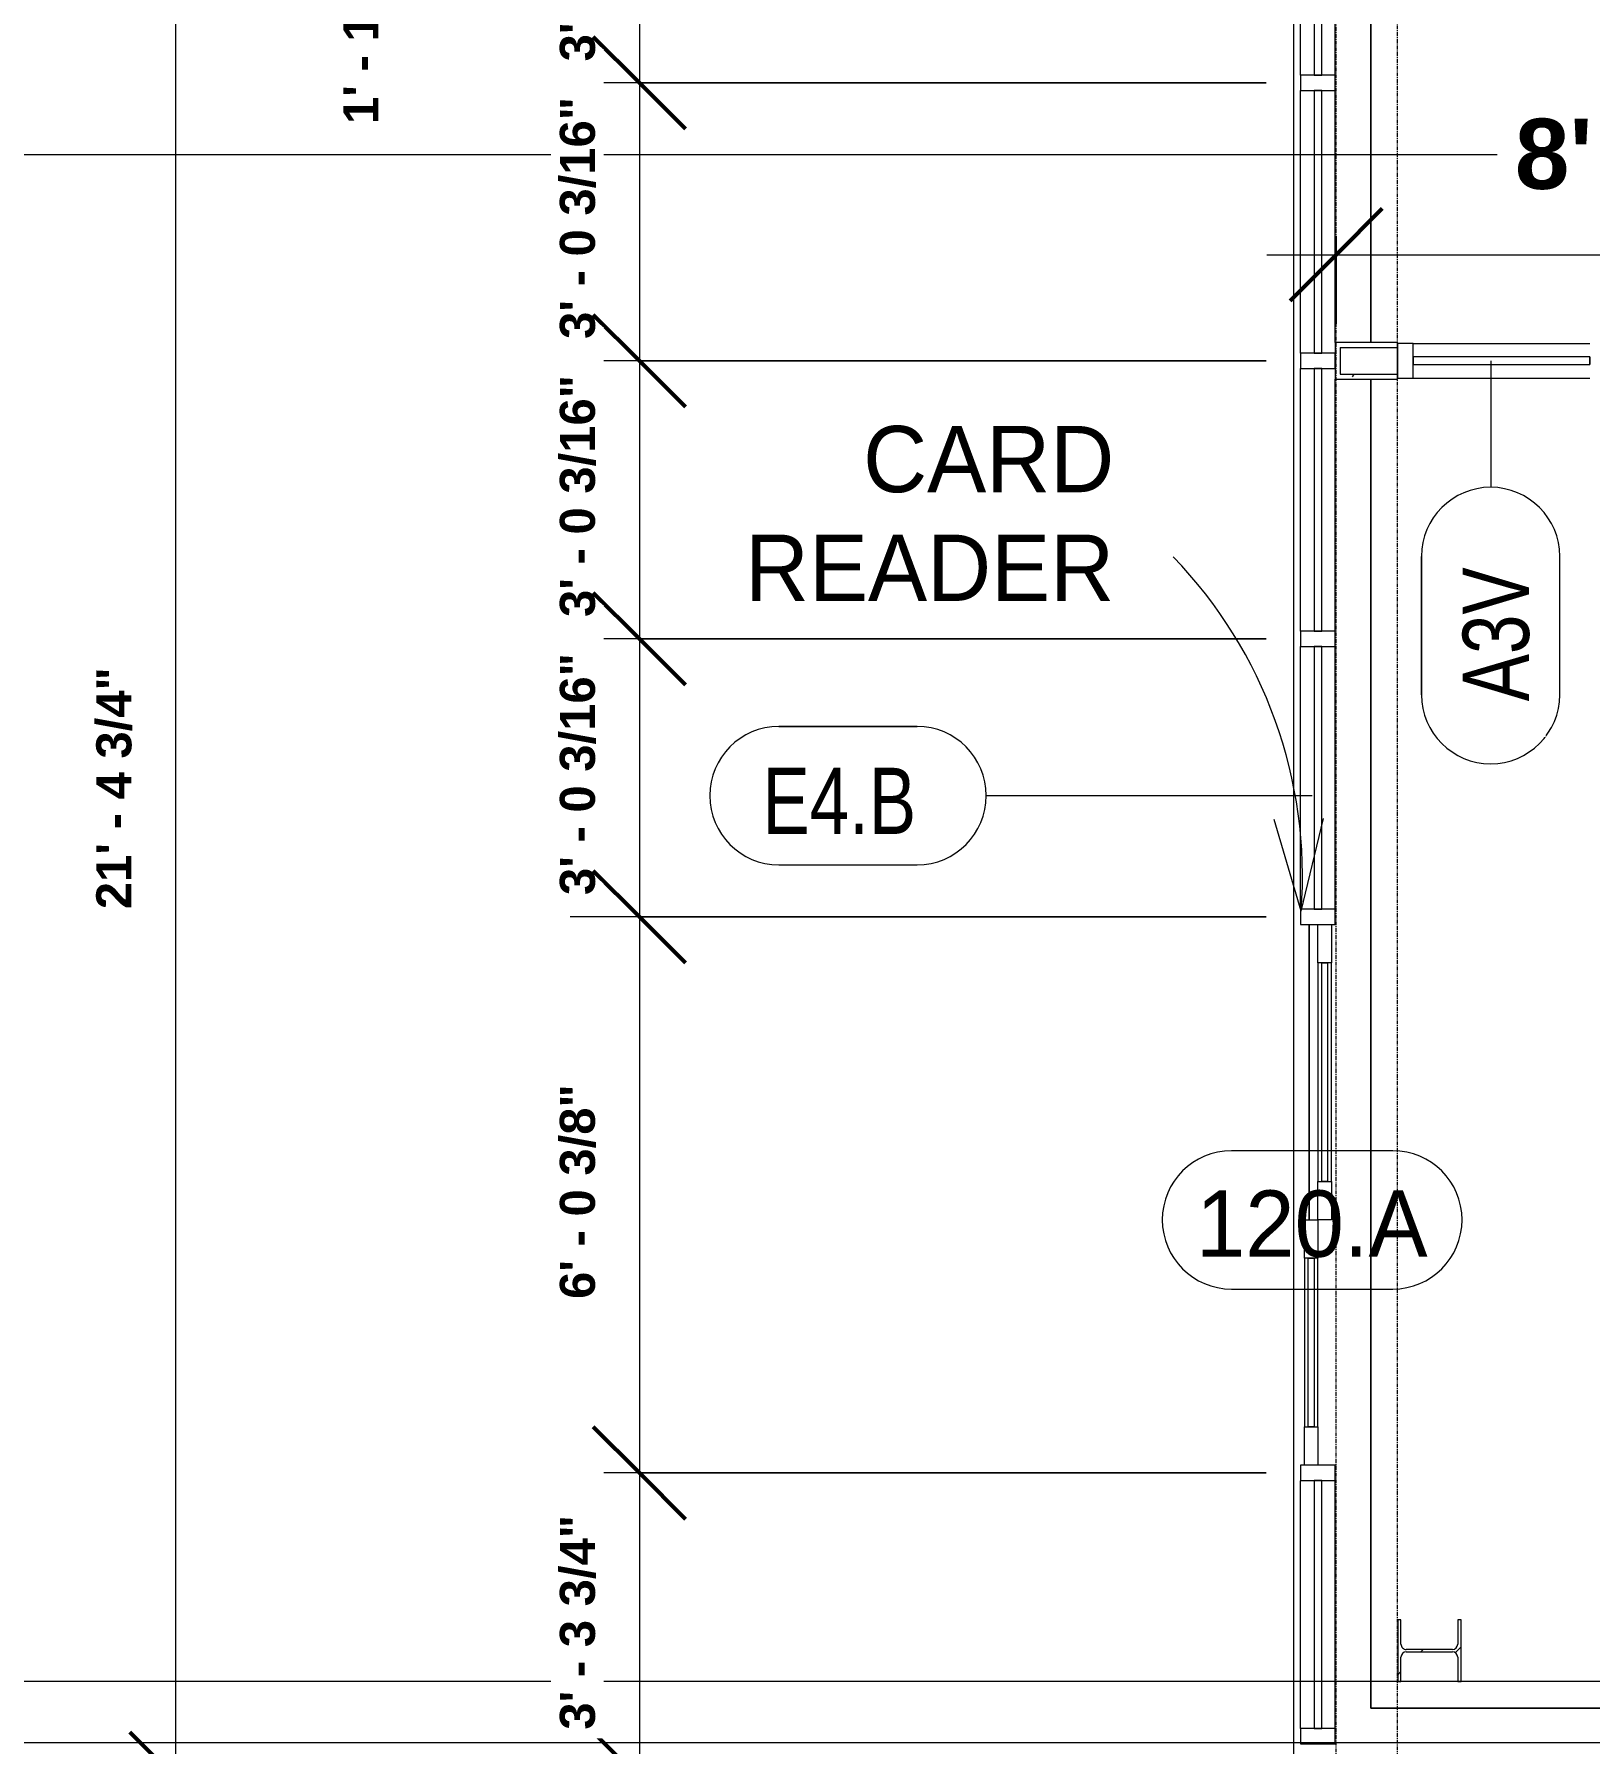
# Model space of a CAD drawing. Header units: inches. Extents: x 21592 to 24810, y -23179 to -20467.
# Drawn here: x 21892.2 to 22094.6, y -22795.4 to -22572.9 of the extents above; entities that cross this region are included whole.
import ezdxf

# ---------------------------------------------------------------- set-up
doc = ezdxf.new("R2010")
doc.units = ezdxf.units.IN
doc.header["$MEASUREMENT"] = 0
doc.linetypes.add('Grid Line 1_2_', pattern=[0.875, 0.5, -0.125, 0.125, -0.125])
for name, color, linetype, lineweight in [('A-ANNO-DIMS', 211, 'Continuous', 9), ('A-ANNO-DIMS-96', 211, 'Continuous', 9), ('A-DOOR', 31, 'Continuous', 20), ('A-DOOR-IDEN', 31, 'Continuous', 9), ('A-FLOR', 192, 'Continuous', 20), ('A-GLAZ-CURT', 52, 'Continuous', 20), ('A-GLAZ-CWMG', 51, 'Continuous', 20), ('A-WALL', 113, 'Continuous', 20), ('A-WALL-IDEN', 211, 'Continuous', 9), ('A-WALL-PATT', 111, 'Continuous', 50), ('C-TOPO', 7, 'Continuous', 20), ('G-ANNO-SYMB', 111, 'Continuous', 9), ('G-ANNO-TEXT', 231, 'Continuous', 9), ('I-WALL', 2, 'Continuous', 20), ('L-SITE-WALL', 31, 'Continuous', 20), ('S-COLS', 52, 'Continuous', 20), ('S-GRID', 1, 'Continuous', 9)]:
    doc.layers.add(name, color=color, linetype=linetype, lineweight=lineweight)
doc.styles.add('Arial_B', font='arialbd.ttf', dxfattribs={"height": 9.132806})
doc.styles.add('Arial_B_1', font='arialbd.ttf', dxfattribs={"height": 4.566403})
doc.styles.add('Century Gothic', font='GOTHIC.TTF', dxfattribs={"height": 8.622671})
doc.styles.add('Century Gothic_1', font='GOTHIC.TTF', dxfattribs={"width": 0.8, "height": 8.622671})
doc.dimstyles.new('OD_Dimension_2_1', dxfattribs={"dimscale": 12, "dimtxt": 4.5, "dimasz": 1, "dimexe": 0.75, "dimexo": 0.5, "dimgap": 0.375, "dimtad": 1, "dimdec": 4, "dimrnd": 0.0625, "dimzin": 3, "dimdsep": 46, "dimlunit": 4, "dimtxsty": 'Arial_B_1', "dimblk1": 'OBLIQUE', "dimblk2": 'OBLIQUE', "dimsah": 1, "dimcen": 0.09, "dimdle": 0.75, "dimazin": 0, "dimtfac": 1, "dimtdec": 4, "dimtix": 1, "dimtmove": 0, "dimatfit": 3, "dimfxl": 1, "dimtvp": 1, "dimtfill": 1, "dimfrac": 2, "dimtolj": 1, "dimtzin": 0, "dimlwd": 13, "dimlwe": 13, "dimarcsym": 2})
doc.dimstyles.new('OD_Dimension_2_2', dxfattribs={"dimscale": 12, "dimtxt": 4.5, "dimasz": 1, "dimexe": 0.75, "dimexo": 0.5, "dimgap": 0.375, "dimtad": 1, "dimdec": 4, "dimrnd": 0.0625, "dimzin": 3, "dimdsep": 46, "dimlunit": 4, "dimtxsty": 'Arial_B_1', "dimblk1": 'OBLIQUE', "dimblk2": 'OBLIQUE', "dimsah": 1, "dimcen": 0.09, "dimdle": 0.75, "dimazin": 0, "dimtfac": 1, "dimtdec": 4, "dimtix": 1, "dimtmove": 0, "dimatfit": 3, "dimfxl": 1, "dimtvp": 1, "dimtfill": 1, "dimfrac": 2, "dimtolj": 1, "dimtzin": 0, "dimlwd": 13, "dimlwe": 13, "dimarcsym": 2})
doc.dimstyles.new('OD_Dimension_2_3', dxfattribs={"dimscale": 12, "dimtxt": 4.5, "dimasz": 1, "dimexe": 0.75, "dimexo": 0.5, "dimgap": 0.375, "dimtad": 1, "dimdec": 4, "dimrnd": 0.0625, "dimzin": 3, "dimdsep": 46, "dimlunit": 4, "dimtxsty": 'Arial_B_1', "dimblk1": 'OBLIQUE', "dimblk2": 'OBLIQUE', "dimsah": 1, "dimcen": 0.09, "dimdle": 0.75, "dimazin": 0, "dimtfac": 1, "dimtdec": 4, "dimtix": 1, "dimtmove": 0, "dimatfit": 3, "dimfxl": 1, "dimtvp": 1, "dimtfill": 1, "dimfrac": 2, "dimtolj": 1, "dimtzin": 0, "dimlwd": 13, "dimlwe": 13, "dimarcsym": 2})
doc.dimstyles.new('OD_Dimension_2_4', dxfattribs={"dimscale": 12, "dimtxt": 4.5, "dimasz": 1, "dimexe": 0.75, "dimexo": 0.5, "dimgap": 0.375, "dimtad": 1, "dimdec": 4, "dimrnd": 0.0625, "dimzin": 3, "dimdsep": 46, "dimlunit": 4, "dimtxsty": 'Arial_B_1', "dimblk1": 'OBLIQUE', "dimblk2": 'OBLIQUE', "dimsah": 1, "dimcen": 0.09, "dimdle": 0.75, "dimazin": 0, "dimtfac": 1, "dimtdec": 4, "dimtix": 1, "dimtmove": 0, "dimatfit": 3, "dimfxl": 1, "dimtvp": 1, "dimtfill": 1, "dimfrac": 2, "dimtolj": 1, "dimtzin": 0, "dimlwd": 13, "dimlwe": 13, "dimarcsym": 2})
doc.dimstyles.new('OD_Dimension_2_5', dxfattribs={"dimscale": 12, "dimtxt": 4.5, "dimasz": 1, "dimexe": 0.75, "dimexo": 0.5, "dimgap": 0.375, "dimtad": 1, "dimdec": 4, "dimrnd": 0.0625, "dimzin": 3, "dimdsep": 46, "dimlunit": 4, "dimtxsty": 'Arial_B_1', "dimblk1": 'OBLIQUE', "dimblk2": 'OBLIQUE', "dimsah": 1, "dimcen": 0.09, "dimdle": 0.75, "dimazin": 0, "dimtfac": 1, "dimtdec": 4, "dimtix": 1, "dimtmove": 1, "dimatfit": 3, "dimfxl": 1, "dimtvp": 1, "dimtfill": 1, "dimfrac": 2, "dimtolj": 1, "dimtzin": 0, "dimlwd": 13, "dimlwe": 13, "dimarcsym": 2})
doc.dimstyles.new('OD_Dimension_3', dxfattribs={"dimscale": 12, "dimtxt": 9, "dimasz": 1, "dimexe": 0.75, "dimexo": 0.5, "dimgap": 0.5, "dimtad": 1, "dimdec": 4, "dimrnd": 0.0625, "dimzin": 3, "dimdsep": 46, "dimlunit": 4, "dimtxsty": 'Arial_B', "dimblk1": 'OBLIQUE', "dimblk2": 'OBLIQUE', "dimsah": 1, "dimcen": 0.09, "dimdle": 0.75, "dimazin": 0, "dimtfac": 1, "dimtdec": 4, "dimtix": 1, "dimtmove": 0, "dimatfit": 3, "dimfxl": 1, "dimtvp": 1, "dimtfill": 1, "dimfrac": 2, "dimtolj": 1, "dimtzin": 0, "dimlwd": 13, "dimlwe": 13, "dimarcsym": 2})

# ---------------------------------------------------------------- blocks, each defined once
blk = doc.blocks.new('Struct_Xcel_Sports Complex_rvt-1-Enlarged First Floor Plan _West_')
at = {"layer": 'A-FLOR', "color": 43, "lineweight": 13}
for p, q in [((22066.14, -22613.05), (22066.14, -22542.93)), ((22066.14, -22790.8), (22066.14, -22617.8)), ((22166.77, -22790.8), (22066.14, -22790.8))]:
    blk.add_line(p, q, dxfattribs=at)
at = {"layer": 'L-SITE-WALL', "color": 43, "lineweight": 13}
for p, q in [((22066.14, -22542.93), (22066.14, -22613.05)), ((22066.14, -22617.8), (22066.14, -22790.8)), ((22058.14, -22727.24), (22058.14, -22688.8)), ((22066.14, -22790.8), (22166.77, -22790.8))]:
    blk.add_line(p, q, dxfattribs=at)
blk = doc.blocks.new('W-Wide Flange-Column - B4_C-1389226-Enlarged First Floor Plan _West_')
at = {"layer": 'S-COLS', "lineweight": 9}
h = blk.add_hatch(dxfattribs=at)
h.set_pattern_fill('FP_8', color=8, style=0, pattern_type=2)
h.set_pattern_definition([(135, (-22783.303, -22073.765), (-9.503515, -9.503515), []), (135, (-22797.703, -22073.765), (-9.503515, -9.503515), [])])
h.paths.add_polyline_path([(4, -4.12), (4, -3.69), (0.84, -3.69), (0.35, -3.49), (0.14, -3), (0.14, 3), (0.35, 3.49), (0.84, 3.69), (4, 3.69), (4, 4.13), (-4, 4.13), (-4, 3.69), (-0.84, 3.69), (-0.35, 3.49), (-0.14, 3), (-0.14, -3), (-0.35, -3.49), (-0.84, -3.69), (-4, -3.69), (-4, -4.12)], flags=0)
at = {"layer": 'S-COLS', "color": 7}
for p, q in [((4, 4.13), (-4, 4.13)), ((-4, 4.13), (-4, 3.69)), ((-4, 3.69), (-0.84, 3.69)), ((-0.14, 3), (-0.14, -3)), ((0.14, -3), (0.14, 3)), ((0.84, 3.69), (4, 3.69)), ((4, 3.69), (4, 4.13)), ((-0.84, -3.69), (-4, -3.69)), ((-4, -3.69), (-4, -4.12)), ((-4, -4.12), (4, -4.12)), ((4, -3.69), (0.84, -3.69)), ((4, -4.12), (4, -3.69))]:
    blk.add_line(p, q, dxfattribs=at)
for centre, start, end in [((-0.84, 3), 0, 90), ((0.84, 3), 90, 180), ((-0.84, -3), 270, 0), ((0.84, -3), 180, 270)]:
    blk.add_arc(centre, 0.691, start, end, dxfattribs=at)
blk = doc.blocks.new('System Panel - INSULATED LOW-E GLAZING _SEE ELEVATIONS FOR U-FACTOR_ SHGC_ _ LT_-1142345-Enlarged First Floor Plan _West_')
at = {"layer": 'A-GLAZ-CURT', "color": 7}
for p, q in [((16.53125, 1.25), (-16.53125, 1.25)), ((-16.53125, 1.25), (-16.53125, 0.25)), ((-16.53125, 0.25), (16.53125, 0.25)), ((16.53125, 0.25), (16.53125, 1.25))]:
    blk.add_line(p, q, dxfattribs=at)
at = {"layer": 'A-GLAZ-CURT', "color": 10, "lineweight": 13}
for p, q in [((-16.53125, 0.25), (-16.53125, 1.25)), ((16.53125, 1.25), (-16.53125, 1.25)), ((-16.53125, 0.25), (16.53125, 0.25)), ((16.53125, 1.25), (16.53125, 0.25))]:
    blk.add_line(p, q, dxfattribs=at)
blk = doc.blocks.new('Rectangular Mullion - Exterior 2_ x 4_5_-1135311-Enlarged First Floor Plan _West_')
at = {"layer": 'A-GLAZ-CWMG', "color": 43, "lineweight": 13}
for p, q in [((22057.02, -22578.24), (22057.02, -22545.18)), ((22061.52, -22578.24), (22061.52, -22545.18))]:
    blk.add_line(p, q, dxfattribs=at)
blk = doc.blocks.new('Rectangular Mullion - Exterior 2_ x 4_5_-1142387-Enlarged First Floor Plan _West_')
at = {"layer": 'A-GLAZ-CWMG', "color": 7}
for p, q in [((-2, 1.5), (0, 1.5)), ((-2, -3), (-2, 1.5)), ((0, 1.5), (0, -3)), ((0, -3), (-2, -3))]:
    blk.add_line(p, q, dxfattribs=at)
blk = doc.blocks.new('System Panel - INSULATED LOW-E GLAZING _SEE ELEVATIONS FOR U-FACTOR_ SHGC_ _ LT_-827454-Enlarged First Floor Plan _West_')
at = {"layer": 'A-GLAZ-CURT', "color": 7}
for p, q in [((17.09375, 1.25), (-17.09375, 1.25)), ((-17.09375, 1.25), (-17.09375, 0.25)), ((-17.09375, 0.25), (17.09375, 0.25)), ((17.09375, 0.25), (17.09375, 1.25))]:
    blk.add_line(p, q, dxfattribs=at)
at = {"layer": 'A-GLAZ-CURT', "color": 10, "lineweight": 13}
for p, q in [((-17.09375, 0.25), (-17.09375, 1.25)), ((17.09375, 1.25), (-17.09375, 1.25)), ((-17.09375, 0.25), (17.09375, 0.25)), ((17.09375, 1.25), (17.09375, 0.25))]:
    blk.add_line(p, q, dxfattribs=at)
blk = doc.blocks.new('Rectangular Mullion - Exterior 2_ x 4_5_-769167-Enlarged First Floor Plan _West_')
at = {"layer": 'A-GLAZ-CWMG', "color": 43, "lineweight": 13}
for p, q in [((22057.02, -22614.43), (22057.02, -22580.24)), ((22061.52, -22613.05), (22061.52, -22580.24))]:
    blk.add_line(p, q, dxfattribs=at)
blk = doc.blocks.new('Rectangular Mullion - Exterior 2_ x 4_5_-827470-Enlarged First Floor Plan _West_')
at = {"layer": 'A-GLAZ-CWMG', "color": 7}
for p, q in [((-1, 1.5), (1, 1.5)), ((-1, -3), (-1, 1.5)), ((1, 1.5), (1, -3)), ((1, -3), (-1, -3))]:
    blk.add_line(p, q, dxfattribs=at)
blk = doc.blocks.new('Rectangular Mullion - Exterior 2_ x 4_5_-1135280-Enlarged First Floor Plan _West_')
at = {"layer": 'A-GLAZ-CWMG', "color": 43, "lineweight": 13}
for p, q in [((22057.02, -22650.62), (22057.02, -22616.43)), ((22061.52, -22650.62), (22061.52, -22617.8))]:
    blk.add_line(p, q, dxfattribs=at)
blk = doc.blocks.new('Rectangular Mullion - Exterior 2_ x 4_5_-1142343-Enlarged First Floor Plan _West_')
at = {"layer": 'A-GLAZ-CWMG', "color": 7}
for p, q in [((-1, 1.5), (1, 1.5)), ((-1, -3), (-1, 1.5)), ((1, 1.5), (1, -3)), ((1, -3), (-1, -3))]:
    blk.add_line(p, q, dxfattribs=at)
blk = doc.blocks.new('Rectangular Mullion - Exterior 2_ x 4_5_-1135330-Enlarged First Floor Plan _West_')
at = {"layer": 'A-GLAZ-CWMG', "color": 43, "lineweight": 13}
for p, q in [((22057.02, -22686.8), (22057.02, -22652.62)), ((22061.52, -22686.8), (22061.52, -22652.62))]:
    blk.add_line(p, q, dxfattribs=at)
blk = doc.blocks.new('Sliding Door - one-1327198-Enlarged First Floor Plan _West_')
at = {"layer": 'A-DOOR', "color": 7}
for p, q in [((-35.19, 2.5), (-30.19, 2.5)), ((-30.19, 2.5), (-30.19, 0.75)), ((-1.75, 2.5), (3.25, 2.5)), ((-1.75, 0.75), (-1.75, 2.5)), ((3.25, 2.5), (3.25, 0.75)), ((-30.19, 0.75), (-35.19, 0.75)), ((-30.19, 1.25), (-30.19, 2)), ((-30.19, 2), (-1.75, 2)), ((-1.75, 1.25), (-30.19, 1.25)), ((-1.75, 2), (-1.75, 1.25)), ((3.25, 0.75), (-1.75, 0.75)), ((3.25, -1), (3.25, 0.75)), ((3.25, 0.75), (8.25, 0.75)), ((8.25, 0.75), (8.25, -1)), ((8.25, -0.5), (8.25, 0.25)), ((8.25, 0.25), (30.19, 0.25)), ((30.19, -1), (30.19, 0.75)), ((30.19, 0.75), (35.19, 0.75)), ((30.19, 0.25), (30.19, -0.5)), ((8.25, -1), (3.25, -1)), ((30.19, -0.5), (8.25, -0.5)), ((35.19, -1), (30.19, -1))]:
    blk.add_line(p, q, dxfattribs=at)
at = {"layer": 'A-DOOR', "color": 43, "lineweight": 13}
for p, q in [((-1.75, 2.5), (-30.19, 2.5)), ((-30.19, 0.75), (-1.75, 0.75)), ((30.19, 0.75), (8.25, 0.75)), ((8.25, -1), (30.19, -1))]:
    blk.add_line(p, q, dxfattribs=at)
blk = doc.blocks.new('System Panel - INSULATED LOW-E GLAZING _SEE ELEVATIONS FOR U-FACTOR_ SHGC_ _ LT_-1142391-Enlarged First Floor Plan _West_')
at = {"layer": 'A-GLAZ-CURT', "color": 7}
for p, q in [((16.13, 1.25), (-16.13, 1.25)), ((-16.13, 1.25), (-16.13, 0.25)), ((-16.13, 0.25), (16.13, 0.25)), ((16.13, 0.25), (16.13, 1.25))]:
    blk.add_line(p, q, dxfattribs=at)
at = {"layer": 'A-GLAZ-CURT', "color": 10, "lineweight": 13}
for p, q in [((-16.13, 0.25), (-16.13, 1.25)), ((16.13, 1.25), (-16.13, 1.25)), ((-16.13, 0.25), (16.13, 0.25)), ((16.13, 1.25), (16.13, 0.25))]:
    blk.add_line(p, q, dxfattribs=at)
blk = doc.blocks.new('Rectangular Mullion - Exterior 2_ x 4_5_-1135332-Enlarged First Floor Plan _West_')
at = {"layer": 'A-GLAZ-CWMG', "color": 43, "lineweight": 13}
for p, q in [((22057.02, -22793.43), (22057.02, -22761.18)), ((22061.52, -22793.43), (22061.52, -22761.18))]:
    blk.add_line(p, q, dxfattribs=at)
blk = doc.blocks.new('System Panel - INSULATED LOW-E GLAZING _SEE ELEVATIONS FOR U-FACTOR_ SHGC_ _ LT_-1327541-Enlarged First Floor Plan _West_')
at = {"layer": 'A-GLAZ-CURT', "color": 7}
for p, q in [((11.5, -0.25), (-11.5, -0.25)), ((-11.5, -0.25), (-11.5, -1.25)), ((-11.5, -1.25), (11.5, -1.25)), ((11.5, -1.25), (11.5, -0.25))]:
    blk.add_line(p, q, dxfattribs=at)
at = {"layer": 'A-GLAZ-CURT', "color": 10, "lineweight": 13}
for p, q in [((-11.5, -1.25), (-11.5, -0.25)), ((11.5, -0.25), (-11.5, -0.25)), ((-11.5, -1.25), (11.5, -1.25)), ((11.5, -0.25), (11.5, -1.25))]:
    blk.add_line(p, q, dxfattribs=at)
blk = doc.blocks.new('Rectangular Mullion - Exterior 2_ x 4_5_-1327537-Enlarged First Floor Plan _West_')
at = {"layer": 'A-GLAZ-CWMG', "color": 43, "lineweight": 13}
for p, q in [((22071.64, -22613.18), (22094.64, -22613.18)), ((22071.64, -22617.68), (22094.64, -22617.68))]:
    blk.add_line(p, q, dxfattribs=at)
blk = doc.blocks.new('Rectangular Mullion - Exterior 2_ x 4_5_-1142494-Enlarged First Floor Plan _West_')
at = {"layer": 'A-GLAZ-CWMG', "color": 7}
for p, q in [((-2, 3), (0, 3)), ((-2, -1.5), (-2, 3)), ((0, 3), (0, -1.5)), ((0, -1.5), (-2, -1.5))]:
    blk.add_line(p, q, dxfattribs=at)
blk = doc.blocks.new('Door Tag - Door Tag-4658-Enlarged First Floor Plan _West_')
at = {"layer": 'A-DOOR-IDEN', "color": 153}
for p, q in [((0.109375, 0.09375), (-0.109375, 0.09375)), ((-0.109375, -0.09375), (0.109375, -0.09375))]:
    blk.add_line(p, q, dxfattribs=at)
for centre, start, end in [((-0.109375, 0), 90, 270), ((0.109375, 0), 270, 90)]:
    blk.add_arc(centre, 0.09375, start, end, dxfattribs=at)
blk = doc.blocks.new('Wall Tag - 1_4_-1369832-Enlarged First Floor Plan _West_')
at = {"layer": 'A-WALL-IDEN', "color": 153}
for p, q in [((-0.0822, 0.0968), (0.1053, 0.0968)), ((0.1053, 0.0968), (-0.0822, 0.0968)), ((-0.0822, -0.0907), (0.1053, -0.0907)), ((-0.0822, -0.0907), (0.1053, -0.0907))]:
    blk.add_line(p, q, dxfattribs=at)
for centre, start, end in [((-0.0822, 0.0031), 90, 270), ((-0.0822, 0.0031), 90, 270), ((0.1053, 0.0031), 270, 90), ((0.1053, 0.0031), 270, 90)]:
    blk.add_arc(centre, 0.0937, start, end, dxfattribs=at)
blk = doc.blocks.new('DIMBLOCK21-Enlarged First Floor Plan _West_')
at = {"layer": 'A-ANNO-DIMS-96', "lineweight": 13}
for p, q in [((22169.14, -22609.43), (22169.14, -22592.62)), ((22061.64, -22599.14), (22061.64, -22610.62)), ((22061.64, -22601.62), (22061.64, -22599.14)), ((22052.64, -22601.62), (22169.14, -22601.62)), ((22169.14, -22601.62), (22169.14, -22609.43))]:
    blk.add_line(p, q, dxfattribs=at)
at = {"layer": 'A-ANNO-DIMS-96', "lineweight": 50}
for p, q in [((22061.64, -22601.62), (22067.64, -22595.62)), ((22169.14, -22601.62), (22175.14, -22595.62)), ((22061.64, -22601.62), (22055.64, -22607.62)), ((22169.14, -22601.62), (22163.14, -22607.62))]:
    blk.add_line(p, q, dxfattribs=at)
at = {"layer": 'A-ANNO-DIMS-96', "color": 0, "lineweight": 13, "insert": (22084.89, -22583.92), "char_height": 9.1328, "width": 73.2, "attachment_point": 1, "line_spacing_factor": 0.938532, "style": 'Arial_B', "bg_fill": 3, "box_fill_scale": 1.25, "bg_fill_color": 0, "bg_fill_transparency": 0}
blk.add_mtext('8\' - 11 1/2"', dxfattribs=at)
blk = doc.blocks.new('_Oblique')
at = {"color": 0, "linetype": 'ByBlock', "lineweight": -2}
blk.add_line((-0.5, -0.5), (0.5, 0.5), dxfattribs=at)
blk = doc.blocks.new('DIMBLOCK191-Enlarged First Floor Plan _West_')
at = {"layer": 'A-ANNO-DIMS-96', "lineweight": 50}
for p, q in [((21970.98, -22519.05), (21964.98, -22513.05)), ((21970.98, -22519.05), (21976.98, -22525.05)), ((21970.98, -22542.93), (21964.98, -22536.93)), ((21970.98, -22542.93), (21976.98, -22548.93))]:
    blk.add_line(p, q, dxfattribs=at)
at = {"layer": 'A-ANNO-DIMS-96', "lineweight": 13}
for p, q in [((21973.46, -22519.05), (21961.98, -22519.05)), ((21970.98, -22519.05), (21970.98, -22542.93)), ((21970.98, -22519.05), (21973.46, -22519.05)), ((22052.33, -22542.93), (21961.98, -22542.93)), ((21970.98, -22542.93), (22052.33, -22542.93))]:
    blk.add_line(p, q, dxfattribs=at)
blk.add_ellipse((21970.98, -22554.11), major_axis=(-36.26, 0), ratio=0.637623, start_param=4.712389, end_param=6.283185, dxfattribs=at)
at = {"layer": 'A-ANNO-DIMS-96', "color": 0, "lineweight": 13, "insert": (21932.44, -22584.61), "char_height": 4.5664, "width": 36.6, "attachment_point": 1, "rotation": 90, "line_spacing_factor": 0.938532, "style": 'Arial_B_1', "bg_fill": 3, "box_fill_scale": 1.25, "bg_fill_color": 0, "bg_fill_transparency": 0}
blk.add_mtext('1\' - 11 7/8"', dxfattribs=at)
blk = doc.blocks.new('DIMBLOCK193-Enlarged First Floor Plan _West_')
at = {"layer": 'A-ANNO-DIMS-96', "lineweight": 50}
for p, q in [((21970.98, -22543.18), (21964.98, -22537.18)), ((21970.98, -22543.18), (21976.98, -22549.18)), ((21970.98, -22579.24), (21964.98, -22573.24)), ((21970.98, -22579.24), (21976.98, -22585.24))]:
    blk.add_line(p, q, dxfattribs=at)
at = {"layer": 'A-ANNO-DIMS-96', "lineweight": 13}
for p, q in [((21973.46, -22543.18), (21961.98, -22543.18)), ((21970.98, -22543.18), (21970.98, -22579.24)), ((21970.98, -22543.18), (21973.46, -22543.18)), ((22052.52, -22579.24), (21961.98, -22579.24)), ((21970.98, -22579.24), (22052.52, -22579.24))]:
    blk.add_line(p, q, dxfattribs=at)
at = {"layer": 'A-ANNO-DIMS-96', "color": 0, "lineweight": 13, "insert": (21960.63, -22576.46), "char_height": 4.5664, "width": 36.6, "attachment_point": 1, "rotation": 90, "line_spacing_factor": 0.938532, "style": 'Arial_B_1', "bg_fill": 3, "box_fill_scale": 1.25, "bg_fill_color": 0, "bg_fill_transparency": 0}
blk.add_mtext('3\' - 0 1/16"', dxfattribs=at)
blk = doc.blocks.new('DIMBLOCK194-Enlarged First Floor Plan _West_')
at = {"layer": 'A-ANNO-DIMS-96', "lineweight": 50}
for p, q in [((21970.98, -22579.24), (21964.98, -22573.24)), ((21970.98, -22579.24), (21976.98, -22585.24)), ((21970.98, -22615.43), (21964.98, -22609.43)), ((21970.98, -22615.43), (21976.98, -22621.43))]:
    blk.add_line(p, q, dxfattribs=at)
at = {"layer": 'A-ANNO-DIMS-96', "lineweight": 13}
for p, q in [((22052.52, -22579.24), (21961.98, -22579.24)), ((21970.98, -22579.24), (21970.98, -22615.43)), ((21970.98, -22579.24), (22052.52, -22579.24)), ((22052.52, -22615.43), (21961.98, -22615.43)), ((21970.98, -22615.43), (22052.52, -22615.43))]:
    blk.add_line(p, q, dxfattribs=at)
at = {"layer": 'A-ANNO-DIMS-96', "color": 0, "lineweight": 13, "insert": (21960.63, -22612.58), "char_height": 4.5664, "width": 36.6, "attachment_point": 1, "rotation": 90, "line_spacing_factor": 0.938532, "style": 'Arial_B_1', "bg_fill": 3, "box_fill_scale": 1.25, "bg_fill_color": 0, "bg_fill_transparency": 0}
blk.add_mtext('3\' - 0 3/16"', dxfattribs=at)
blk = doc.blocks.new('DIMBLOCK195-Enlarged First Floor Plan _West_')
at = {"layer": 'A-ANNO-DIMS-96', "lineweight": 50}
for p, q in [((21970.98, -22615.43), (21964.98, -22609.43)), ((21970.98, -22615.43), (21976.98, -22621.43)), ((21970.98, -22651.62), (21964.98, -22645.62)), ((21970.98, -22651.62), (21976.98, -22657.62))]:
    blk.add_line(p, q, dxfattribs=at)
at = {"layer": 'A-ANNO-DIMS-96', "lineweight": 13}
for p, q in [((22052.52, -22615.43), (21961.98, -22615.43)), ((21970.98, -22615.43), (21970.98, -22651.62)), ((21970.98, -22615.43), (22052.52, -22615.43)), ((22052.52, -22651.62), (21961.98, -22651.62)), ((21970.98, -22651.62), (22052.52, -22651.62))]:
    blk.add_line(p, q, dxfattribs=at)
at = {"layer": 'A-ANNO-DIMS-96', "color": 0, "lineweight": 13, "insert": (21960.63, -22648.77), "char_height": 4.5664, "width": 36.6, "attachment_point": 1, "rotation": 90, "line_spacing_factor": 0.938532, "style": 'Arial_B_1', "bg_fill": 3, "box_fill_scale": 1.25, "bg_fill_color": 0, "bg_fill_transparency": 0}
blk.add_mtext('3\' - 0 3/16"', dxfattribs=at)
blk = doc.blocks.new('DIMBLOCK196-Enlarged First Floor Plan _West_')
at = {"layer": 'A-ANNO-DIMS-96', "lineweight": 50}
for p, q in [((21970.98, -22651.62), (21964.98, -22645.62)), ((21970.98, -22651.62), (21976.98, -22657.62)), ((21970.98, -22687.8), (21964.98, -22681.8)), ((21970.98, -22687.8), (21976.98, -22693.8))]:
    blk.add_line(p, q, dxfattribs=at)
at = {"layer": 'A-ANNO-DIMS-96', "lineweight": 13}
for p, q in [((22052.52, -22651.62), (21961.98, -22651.62)), ((21970.98, -22651.62), (21970.98, -22687.8)), ((21970.98, -22651.62), (22052.52, -22651.62)), ((22052.52, -22687.8), (21961.98, -22687.8)), ((21970.98, -22687.8), (22052.52, -22687.8))]:
    blk.add_line(p, q, dxfattribs=at)
at = {"layer": 'A-ANNO-DIMS-96', "color": 0, "lineweight": 13, "insert": (21960.63, -22684.96), "char_height": 4.5664, "width": 36.6, "attachment_point": 1, "rotation": 90, "line_spacing_factor": 0.938532, "style": 'Arial_B_1', "bg_fill": 3, "box_fill_scale": 1.25, "bg_fill_color": 0, "bg_fill_transparency": 0}
blk.add_mtext('3\' - 0 3/16"', dxfattribs=at)
blk = doc.blocks.new('DIMBLOCK197-Enlarged First Floor Plan _West_')
at = {"layer": 'A-ANNO-DIMS-96', "lineweight": 50}
for p, q in [((21970.98, -22687.8), (21964.98, -22681.8)), ((21970.98, -22687.8), (21976.98, -22693.8)), ((21970.98, -22760.18), (21964.98, -22754.18)), ((21970.98, -22760.18), (21976.98, -22766.18))]:
    blk.add_line(p, q, dxfattribs=at)
at = {"layer": 'A-ANNO-DIMS-96', "lineweight": 13}
for p, q in [((22052.52, -22687.8), (21961.98, -22687.8)), ((21970.98, -22687.8), (21970.98, -22760.18)), ((21970.98, -22687.8), (22052.52, -22687.8)), ((22052.52, -22760.18), (21961.98, -22760.18)), ((21970.98, -22760.18), (22052.52, -22760.18))]:
    blk.add_line(p, q, dxfattribs=at)
at = {"layer": 'A-ANNO-DIMS-96', "color": 0, "lineweight": 13, "insert": (21960.63, -22737.53), "char_height": 4.5664, "width": 32.4857, "attachment_point": 1, "rotation": 90, "line_spacing_factor": 0.938532, "style": 'Arial_B_1', "bg_fill": 3, "box_fill_scale": 1.25, "bg_fill_color": 0, "bg_fill_transparency": 0}
blk.add_mtext('6\' - 0 3/8"', dxfattribs=at)
blk = doc.blocks.new('DIMBLOCK198-Enlarged First Floor Plan _West_')
at = {"layer": 'A-ANNO-DIMS-96', "lineweight": 50}
for p, q in [((21970.98, -22760.18), (21964.98, -22754.18)), ((21970.98, -22760.18), (21976.98, -22766.18)), ((21970.98, -22799.93), (21964.98, -22793.93)), ((21970.98, -22799.93), (21976.98, -22805.93))]:
    blk.add_line(p, q, dxfattribs=at)
at = {"layer": 'A-ANNO-DIMS-96', "lineweight": 13}
for p, q in [((22052.52, -22760.18), (21961.98, -22760.18)), ((21970.98, -22760.18), (21970.98, -22808.93)), ((21970.98, -22760.18), (22052.52, -22760.18)), ((22051.02, -22799.93), (21961.98, -22799.93)), ((21970.98, -22799.93), (22051.02, -22799.93))]:
    blk.add_line(p, q, dxfattribs=at)
at = {"layer": 'A-ANNO-DIMS-96', "color": 0, "lineweight": 13, "insert": (21960.63, -22793.59), "char_height": 4.5664, "width": 32.4857, "attachment_point": 1, "rotation": 90, "line_spacing_factor": 0.938532, "style": 'Arial_B_1', "bg_fill": 3, "box_fill_scale": 1.25, "bg_fill_color": 0, "bg_fill_transparency": 0}
blk.add_mtext('3\' - 3 3/4"', dxfattribs=at)
blk = doc.blocks.new('DIMBLOCK259-Enlarged First Floor Plan _West_')
at = {"layer": 'A-ANNO-DIMS-96', "lineweight": 50}
for p, q in [((21910.66, -22543.18), (21904.66, -22537.18)), ((21910.66, -22543.18), (21916.66, -22549.18)), ((21910.66, -22799.93), (21904.66, -22793.93)), ((21910.66, -22799.93), (21916.66, -22805.93))]:
    blk.add_line(p, q, dxfattribs=at)
at = {"layer": 'A-ANNO-DIMS-96', "lineweight": 13}
for p, q in [((21908.17, -22543.18), (21919.66, -22543.18)), ((21910.66, -22543.18), (21908.17, -22543.18)), ((21910.66, -22808.93), (21910.66, -22543.18)), ((22051.02, -22799.93), (21901.66, -22799.93)), ((21910.66, -22799.93), (22051.02, -22799.93))]:
    blk.add_line(p, q, dxfattribs=at)
at = {"layer": 'A-ANNO-DIMS-96', "color": 0, "lineweight": 13, "insert": (21900.31, -22686.8), "char_height": 4.5664, "width": 36.6, "attachment_point": 1, "rotation": 90, "line_spacing_factor": 0.938532, "style": 'Arial_B_1', "bg_fill": 3, "box_fill_scale": 1.25, "bg_fill_color": 0, "bg_fill_transparency": 0}
blk.add_mtext('21\' - 4 3/4"', dxfattribs=at)

msp = doc.modelspace()

# ---------------------------------------------------------------- hatches: boundary and pattern name
at = {"layer": 'A-WALL-PATT', "lineweight": 9}
h = msp.add_hatch(dxfattribs=at)
h.set_pattern_fill('FP_11', color=8, style=0, pattern_type=2)
h.set_pattern_definition([(0, (0, 0), (30.72, 7.68), [1.267, -21.773, 1.267, -21.773, -122.88]), (0, (0, 0), (30.72, 7.68), [-46.08, 1.267, -44.813, 1.267, -21.773, -53.76]), (0, (0, 0), (30.72, 7.68), [-115.2, 1.267, -14.093, 1.267, -37.133]), (120, (11.52, 3.84), (-22.0110751, 22.7643004), [1.267, -21.773, 1.267, -21.773, -122.88]), (120, (11.52, 3.84), (-22.0110751, 22.7643004), [-46.08, 1.267, -44.813, 1.267, -21.773, -53.76]), (120, (11.52, 3.84), (-22.0110751, 22.7643004), [-115.2, 1.267, -14.093, 1.267, -37.133]), (240, (15.36, 19.2), (-8.7089249, -30.4443004), [1.267, -21.773, 1.267, -21.773, -122.88]), (240, (15.36, 19.2), (-8.7089249, -30.4443004), [-46.08, 1.267, -44.813, 1.267, -21.773, -53.76]), (240, (15.36, 19.2), (-8.7089249, -30.4443004), [-115.2, 1.267, -14.093, 1.267, -37.133])])
h.paths.add_polyline_path([(22069.64023, -22617.80281), (22069.64023, -22617.17781), (22061.51523, -22617.17781), (22061.51523, -22617.80281)], flags=0)

# ---------------------------------------------------------------- linework, layer by layer
at = {"layer": 'A-WALL', "color": 7}
for p, q in [((22062.14023, -22613.67781), (22062.14023, -22617.17781)), ((22062.14023, -22613.67781), (22069.64023, -22613.67781)), ((22062.14023, -22617.17781), (22069.64023, -22617.17781))]:
    msp.add_line(p, q, dxfattribs=at)
at = {"layer": 'A-WALL-IDEN', "color": 153}
for p, q in [((22081.74455, -22615.42781), (22081.74455, -22631.88679)), ((22058.51523, -22672.02843), (22016.1199, -22672.02843))]:
    msp.add_line(p, q, dxfattribs=at)
at = {"layer": 'C-TOPO', "color": 43, "lineweight": 13}
for p, q in [((22058.14014, -22688.80281), (22058.14014, -22727.23925)), ((22058.14014, -22727.23925), (22058.14014, -22688.80281))]:
    msp.add_line(p, q, dxfattribs=at)
at = {"layer": 'G-ANNO-SYMB'}
msp.add_line((24577.89246, -22588.63029), (21856.39913, -22588.63029), dxfattribs=at)
at = {"layer": 'G-ANNO-TEXT', "color": 137}
for q in [(22053.57669, -22675.14212), (22060.00554, -22674.98454)]:
    msp.add_line((22057.08517, -22687.05972), q, dxfattribs=at)
msp.add_arc((21997.49075, -22682.51866), 59.76718, 355.642518, 44.0574469, dxfattribs=at)
at = {"layer": 'I-WALL', "color": 7}
for p, q in [((22069.64023, -22613.05281), (22061.51523, -22613.05281)), ((22061.51523, -22613.05281), (22061.51523, -22617.80281)), ((22069.64023, -22617.80281), (22069.64023, -22613.05281)), ((22061.51523, -22617.80281), (22069.64023, -22617.80281))]:
    msp.add_line(p, q, dxfattribs=at)
at = {"layer": 'L-SITE-WALL', "color": 43, "lineweight": 13}
for p, q in [((22056.14023, -22800.80281), (22056.14023, -20889.55281)), ((22058.14023, -22688.80281), (22058.14023, -22727.23925))]:
    msp.add_line(p, q, dxfattribs=at)
at = {"layer": 'S-GRID', "linetype": 'Grid Line 1_2_'}
for p, q in [((22069.64023, -23049.14903), (22069.64023, -20633.37408)), ((22061.64023, -22969.76788), (22061.64023, -20681.37408)), ((24479.10753, -22787.30281), (21657.56096, -22787.30281)), ((24588.97484, -22787.30281), (21790.20666, -22787.30281)), ((24431.10753, -22795.30281), (21705.56096, -22795.30281)), ((24540.97484, -22795.30281), (21852.86259, -22795.30281))]:
    msp.add_line(p, q, dxfattribs=at)

# ---------------------------------------------------------------- block references
at = {"layer": 'A-DOOR', "color": 43, "lineweight": 13, "rotation": 270.0000000000001}
msp.add_blockref('Sliding Door - one-1327198-Enlarged First Floor Plan _West_', (22058.51523, -22723.99031), dxfattribs=at)
at = {"layer": 'A-DOOR-IDEN', "color": 153, "xscale": 95.99999999999994, "yscale": 95.99999999999994, "zscale": 95.99999999999994}
msp.add_blockref('Door Tag - Door Tag-4658-Enlarged First Floor Plan _West_', (22058.51523, -22727.23925), dxfattribs=at)
at = {"layer": 'A-GLAZ-CURT', "color": 10, "lineweight": 13}
for name, p, rotation in [('System Panel - INSULATED LOW-E GLAZING _SEE ELEVATIONS FOR U-FACTOR_ SHGC_ _ LT_-1142345-Enlarged First Floor Plan _West_', (22058.51523, -22561.70906), 270.0000000000001), ('System Panel - INSULATED LOW-E GLAZING _SEE ELEVATIONS FOR U-FACTOR_ SHGC_ _ LT_-827454-Enlarged First Floor Plan _West_', (22058.51523, -22597.33406), 270.0000000000001), ('System Panel - INSULATED LOW-E GLAZING _SEE ELEVATIONS FOR U-FACTOR_ SHGC_ _ LT_-1327541-Enlarged First Floor Plan _West_', (22083.14023, -22616.17781), 180), ('System Panel - INSULATED LOW-E GLAZING _SEE ELEVATIONS FOR U-FACTOR_ SHGC_ _ LT_-827454-Enlarged First Floor Plan _West_', (22058.51523, -22633.52156), 270.0000000000001), ('System Panel - INSULATED LOW-E GLAZING _SEE ELEVATIONS FOR U-FACTOR_ SHGC_ _ LT_-827454-Enlarged First Floor Plan _West_', (22058.51523, -22669.70906), 270.0000000000001), ('System Panel - INSULATED LOW-E GLAZING _SEE ELEVATIONS FOR U-FACTOR_ SHGC_ _ LT_-1142391-Enlarged First Floor Plan _West_', (22058.51523, -22777.30281), 270.0000000000001)]:
    msp.add_blockref(name, p, dxfattribs=dict(at, rotation=rotation))
at = {"layer": 'A-GLAZ-CWMG', "color": 43, "lineweight": 13}
for name in ['Rectangular Mullion - Exterior 2_ x 4_5_-1135311-Enlarged First Floor Plan _West_', 'Rectangular Mullion - Exterior 2_ x 4_5_-769167-Enlarged First Floor Plan _West_', 'Rectangular Mullion - Exterior 2_ x 4_5_-1327537-Enlarged First Floor Plan _West_', 'Rectangular Mullion - Exterior 2_ x 4_5_-1135280-Enlarged First Floor Plan _West_', 'Rectangular Mullion - Exterior 2_ x 4_5_-1135330-Enlarged First Floor Plan _West_', 'Rectangular Mullion - Exterior 2_ x 4_5_-1135332-Enlarged First Floor Plan _West_']:
    msp.add_blockref(name, (0, 0), dxfattribs=at)
at = {"layer": 'A-GLAZ-CWMG', "color": 43, "lineweight": 13, "extrusion": (0, 0, -1), "rotation": 269.9999999999999}
for name, p in [('Rectangular Mullion - Exterior 2_ x 4_5_-827470-Enlarged First Floor Plan _West_', (-22058.51523, -22579.24031)), ('Rectangular Mullion - Exterior 2_ x 4_5_-1142343-Enlarged First Floor Plan _West_', (-22058.51523, -22615.42781)), ('Rectangular Mullion - Exterior 2_ x 4_5_-1142343-Enlarged First Floor Plan _West_', (-22058.51523, -22651.61531)), ('Rectangular Mullion - Exterior 2_ x 4_5_-1142343-Enlarged First Floor Plan _West_', (-22058.51523, -22687.80281)), ('Rectangular Mullion - Exterior 2_ x 4_5_-1142343-Enlarged First Floor Plan _West_', (-22058.51523, -22760.17781)), ('Rectangular Mullion - Exterior 2_ x 4_5_-1142387-Enlarged First Floor Plan _West_', (-22058.51523, -22795.42781))]:
    msp.add_blockref(name, p, dxfattribs=at)
at = {"layer": 'A-GLAZ-CWMG', "color": 43, "lineweight": 13, "extrusion": (0, 0, -1)}
msp.add_blockref('Rectangular Mullion - Exterior 2_ x 4_5_-1142494-Enlarged First Floor Plan _West_', (-22069.64023, -22616.17781), dxfattribs=at)
at = {"layer": 'A-WALL-IDEN', "color": 153, "xscale": 95.99999999999994, "yscale": 95.99999999999994, "zscale": 95.99999999999994, "rotation": 89.99999999999991}
msp.add_blockref('Wall Tag - 1_4_-1369832-Enlarged First Floor Plan _West_', (22082.03826, -22650.99146), dxfattribs=at)
at = {"layer": 'A-WALL-IDEN', "color": 153, "xscale": 95.99999999999994, "yscale": 95.99999999999994, "zscale": 95.99999999999994}
msp.add_blockref('Wall Tag - 1_4_-1369832-Enlarged First Floor Plan _West_', (21997.01523, -22672.32214), dxfattribs=at)
at = {"layer": 'S-COLS', "color": 43, "lineweight": 13, "rotation": 269.9999999999997}
msp.add_blockref('W-Wide Flange-Column - B4_C-1389226-Enlarged First Floor Plan _West_', (22073.76523, -22783.30281), dxfattribs=at)

# ---------------------------------------------------------------- texts
at = {"layer": 'A-DOOR-IDEN', "insert": (22058.4739, -22723.40794), "char_height": 8.622671, "width": 38.124, "attachment_point": 2, "line_spacing_factor": 0.984117, "style": 'Century Gothic'}
msp.add_mtext('120.A', dxfattribs=at)
at = {"layer": 'G-ANNO-TEXT', "color": 137, "insert": (22032.76201, -22623.90656), "char_height": 8.622671, "width": 53.46, "attachment_point": 3, "line_spacing_factor": 0.984117, "style": 'Century Gothic', "bg_fill": 3, "box_fill_scale": 1.25, "bg_fill_color": 0, "bg_fill_transparency": 0}
msp.add_mtext('CARD\\PREADER', dxfattribs=at)

# ---------------------------------------------------------------- next in the draw order: texts
at = {"layer": 'A-WALL-IDEN', "insert": (22078.10392, -22651.02033), "char_height": 8.622671, "width": 22.464, "attachment_point": 2, "rotation": 90, "line_spacing_factor": 0.984117, "style": 'Century Gothic_1', "bg_fill": 3, "box_fill_scale": 1.25, "bg_fill_color": 0, "bg_fill_transparency": 0}
msp.add_mtext('A3V', dxfattribs=at)
at = {"layer": 'A-WALL-IDEN', "insert": (21996.98636, -22668.3878), "char_height": 8.622671, "width": 21.924, "attachment_point": 2, "line_spacing_factor": 0.984117, "style": 'Century Gothic_1', "bg_fill": 3, "box_fill_scale": 1.25, "bg_fill_color": 0, "bg_fill_transparency": 0}
msp.add_mtext('E4.B', dxfattribs=at)

# ---------------------------------------------------------------- next in the draw order: dimensions: what is measured, and where the dimension line sits
at = {"layer": 'A-ANNO-DIMS', "lineweight": 13}
dim = msp.add_linear_dim(base=(22169.14023, -22601.62374), p1=(22061.64023, -22593.13846), p2=(22169.14023, -22615.42781), dimstyle='OD_Dimension_3', override={"dimpost": '<>', "dimfxl": 109.786452}, dxfattribs=at)
dim.commit()
dim.dimension.update_dxf_attribs({"geometry": 'DIMBLOCK21-Enlarged First Floor Plan _West_', "text_midpoint": (22115.39023, -22590.89848)})

# ---------------------------------------------------------------- next in the draw order: dimensions: what is measured, and where the dimension line sits
dim = msp.add_linear_dim(base=(21970.97768, -22542.92781), p1=(21979.46296, -22519.05281), p2=(22058.32773, -22542.92781), angle=90, dimstyle='OD_Dimension_2_5', override={"dimpost": '<>', "dimfxl": 82.399437}, dxfattribs=at)
dim.commit()
dim.dimension.update_dxf_attribs({"geometry": 'DIMBLOCK191-Enlarged First Floor Plan _West_', "text_midpoint": (21935.48503, -22566.30811), "dimtype": 160, "text_rotation": 90})

# ---------------------------------------------------------------- next in the draw order: dimensions: what is measured, and where the dimension line sits
dim = msp.add_linear_dim(base=(21970.97768, -22579.24031), p1=(21979.46296, -22543.17781), p2=(22058.51523, -22579.24031), angle=90, dimstyle='OD_Dimension_2_1', override={"dimpost": '<>', "dimfxl": 86.889384}, dxfattribs=at)
dim.commit()
dim.dimension.update_dxf_attribs({"geometry": 'DIMBLOCK193-Enlarged First Floor Plan _West_', "text_midpoint": (21964.1166, -22561.20906)})

# ---------------------------------------------------------------- next in the draw order: dimensions: what is measured, and where the dimension line sits
dim = msp.add_linear_dim(base=(21970.97768, -22615.42781), p1=(22058.51523, -22579.24031), p2=(22058.51523, -22615.42781), angle=90, dimstyle='OD_Dimension_2_2', override={"dimpost": '<>', "dimfxl": 36.1875}, dxfattribs=at)
dim.commit()
dim.dimension.update_dxf_attribs({"geometry": 'DIMBLOCK194-Enlarged First Floor Plan _West_', "text_midpoint": (21964.1166, -22597.33406)})

# ---------------------------------------------------------------- next in the draw order: dimensions: what is measured, and where the dimension line sits
dim = msp.add_linear_dim(base=(21970.97768, -22651.61531), p1=(22058.51523, -22615.42781), p2=(22058.51523, -22651.61531), angle=90, dimstyle='OD_Dimension_2_2', override={"dimpost": '<>', "dimfxl": 36.1875}, dxfattribs=at)
dim.commit()
dim.dimension.update_dxf_attribs({"geometry": 'DIMBLOCK195-Enlarged First Floor Plan _West_', "text_midpoint": (21964.1166, -22633.52156)})

# ---------------------------------------------------------------- next in the draw order: dimensions: what is measured, and where the dimension line sits
dim = msp.add_linear_dim(base=(21970.97768, -22687.80281), p1=(22058.51523, -22651.61531), p2=(22058.51523, -22687.80281), angle=90, dimstyle='OD_Dimension_2_2', override={"dimpost": '<>', "dimfxl": 36.1875}, dxfattribs=at)
dim.commit()
dim.dimension.update_dxf_attribs({"geometry": 'DIMBLOCK196-Enlarged First Floor Plan _West_', "text_midpoint": (21964.1166, -22669.70906)})

# ---------------------------------------------------------------- next in the draw order: dimensions: what is measured, and where the dimension line sits
dim = msp.add_linear_dim(base=(21970.97768, -22760.17781), p1=(22058.51523, -22687.80281), p2=(22058.51523, -22760.17781), angle=90, dimstyle='OD_Dimension_2_2', override={"dimpost": '<>', "dimfxl": 72.375}, dxfattribs=at)
dim.commit()
dim.dimension.update_dxf_attribs({"geometry": 'DIMBLOCK197-Enlarged First Floor Plan _West_', "text_midpoint": (21964.11505, -22723.99031)})

# ---------------------------------------------------------------- next in the draw order: dimensions: what is measured, and where the dimension line sits
dim = msp.add_linear_dim(base=(21970.97768, -22799.92781), p1=(22058.51523, -22760.17781), p2=(22057.01523, -22799.92781), angle=90, dimstyle='OD_Dimension_2_3', override={"dimpost": '<>', "dimfxl": 39.778292}, dxfattribs=at)
dim.commit()
dim.dimension.update_dxf_attribs({"geometry": 'DIMBLOCK198-Enlarged First Floor Plan _West_', "text_midpoint": (21964.1166, -22780.05281)})

# ---------------------------------------------------------------- next in the draw order: block references
at = {"lineweight": 5}
msp.add_blockref('Struct_Xcel_Sports Complex_rvt-1-Enlarged First Floor Plan _West_', (0, 0), dxfattribs=at)

# ---------------------------------------------------------------- next in the draw order: dimensions: what is measured, and where the dimension line sits
at = {"layer": 'A-ANNO-DIMS', "lineweight": 13}
dim = msp.add_linear_dim(base=(21910.65815, -22543.17781), p1=(22057.01523, -22799.92781), p2=(21902.17287, -22543.17781), angle=90, dimstyle='OD_Dimension_2_4', override={"dimpost": '<>', "dimfxl": 299.827815}, dxfattribs=at)
dim.commit()
dim.dimension.update_dxf_attribs({"geometry": 'DIMBLOCK259-Enlarged First Floor Plan _West_', "text_midpoint": (21903.79708, -22671.55281)})

doc.saveas('drawing.dxf')
